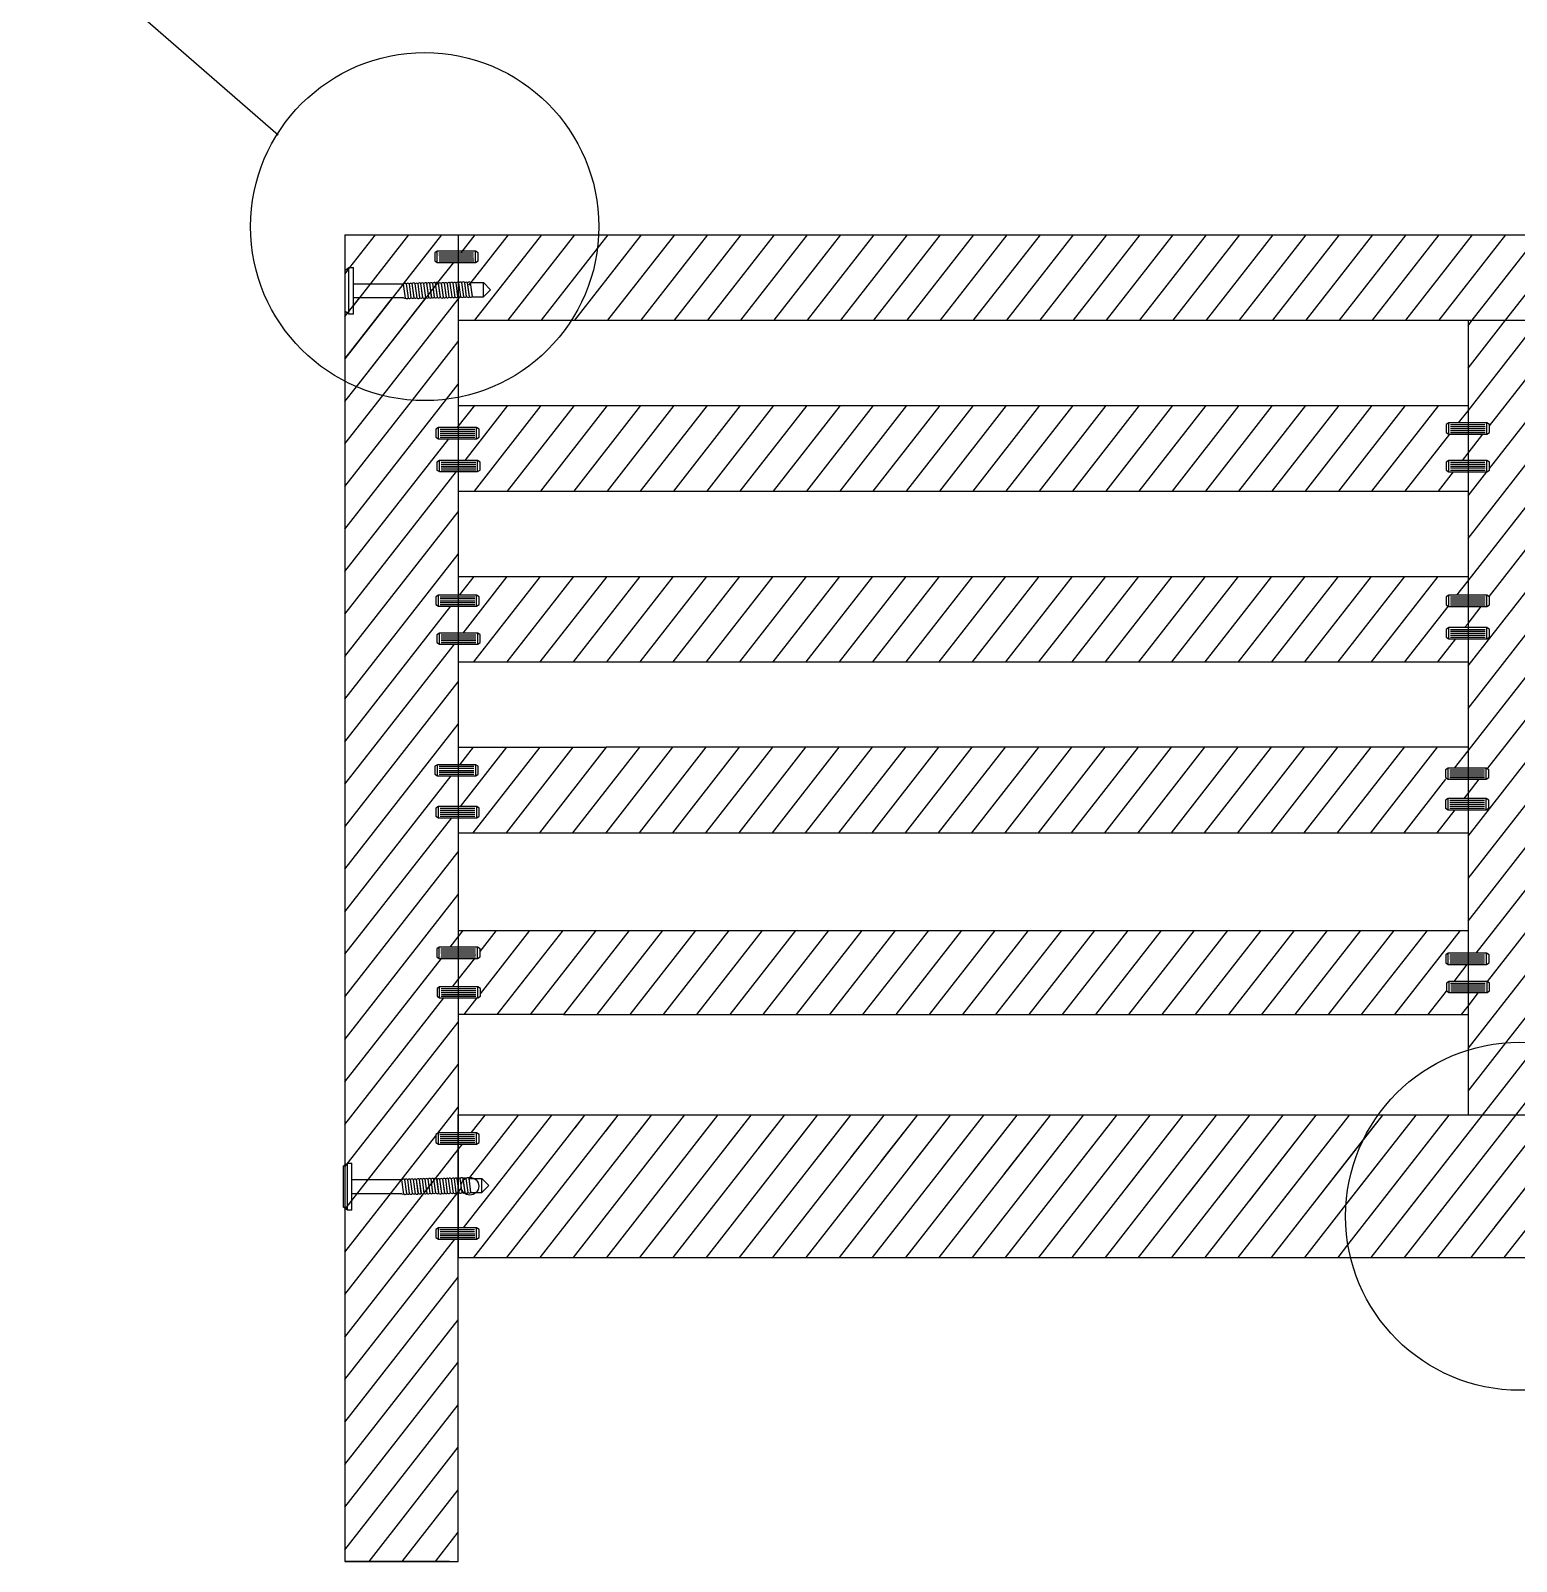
# Model space of a CAD drawing. Header units: centimetres. Extents: x -263 to 1048, y -279 to 536.
# Drawn here: x 617 to 723.3, y -80.8 to 28.8 of the extents above; entities that cross this region are included whole.
import ezdxf

# ---------------------------------------------------------------- set-up
doc = ezdxf.new("R2010")
doc.units = ezdxf.units.CM
doc.header["$MEASUREMENT"] = 0
doc.layers.add('Chiodi', color=1, linetype='Continuous')
doc.layers.add('struttura', color=7, linetype='Continuous')

msp = doc.modelspace()

# ---------------------------------------------------------------- hatches: boundary and pattern name
h = msp.add_hatch()
h.set_pattern_fill('ANSI31', color=256, scale=15, angle=7)
h.paths.add_polyline_path([(649.88, 10.29), (649.39, 9.79), (648.58, 9.79, -0.374902), (648.39, 9.79, -0.455072), (648.16, 9.79, -0.375759), (647.97, 9.79, -0.400391), (647.77, 9.77), (647.63, 10.79), (647.63, 10.79), (647.63, 10.79, -0.382872), (647.84, 10.8, -0.424236), (648.06, 10.8, -0.346547), (648.25, 10.8, -0.412961), (648.47, 10.8), (649.39, 10.8)], flags=16)
h.paths.add_polyline_path([(648.6, 9.81), (648.6, 9.79), (648.46, 10.8), (648.46, 10.81)], flags=16)
h.paths.add_polyline_path([(648.18, 9.81), (648.18, 9.77), (648.05, 10.78), (648.05, 10.81)], flags=16)
h.paths.add_polyline_path([(647.58, 12.25), (645.9, 12.25), (645.9, 12.93), (646.08, 13.05), (647.58, 13.05), (647.58, 14.22), (639.47, 14.22), (639.47, 11.68), (639.48, 11.69), (639.48, 8.73), (639.48, 3.73, 0.168675), (647.58, 2.58), (647.58, 9.65), (647.37, 9.87, -0.756821), (647.14, 9.77), (646.97, 9.87, -0.670759), (646.73, 9.74), (646.55, 9.86, -0.655828), (646.32, 9.72), (646.12, 9.88, -0.670759), (645.89, 9.74), (645.7, 9.86, -0.65872), (645.47, 9.72), (645.29, 9.85, -0.670759), (645.05, 9.71), (644.87, 9.83, -0.675972), (644.63, 9.7), (644.46, 9.84, -0.670678), (644.22, 9.7), (644.04, 9.82, -0.675972), (643.8, 9.69), (643.76, 9.98, 1.263986), (643.8, 9.69, 0.416131), (644.01, 9.71, 0.417369), (644.22, 9.72, 0.416151), (644.43, 9.73, 0.402489), (644.63, 9.73, 0.425715), (644.84, 9.72, 0.417369), (645.05, 9.74, 0.416151), (645.26, 9.74, 0.417369), (645.47, 9.75, 0.408472), (645.67, 9.75, 0.417369), (645.88, 9.76, 0.416151), (646.09, 9.77, 0.445102), (646.31, 9.76, 0.412353), (646.52, 9.75, 0.417369), (646.73, 9.76, 0.416151), (646.94, 9.76, 0.417369), (647.14, 9.77, 0.500433), (647.35, 9.78, 0.422361), (647.56, 9.78, 0.417369), (647.77, 9.79, 0.416151), (647.98, 9.8, 0.417369), (648.18, 9.81, 0.412353), (648.39, 9.8, 1.084062), (648.57, 10.03), (648.31, 10.7, 0.624444), (648.05, 10.78, 0.382672), (647.84, 10.8, 0.387103), (647.63, 10.78, 0.386028), (647.42, 10.78, 0.387103), (647.21, 10.77, 0.453563), (647.01, 10.77, 0.387555), (646.8, 10.76, 0.387103), (646.59, 10.75, 0.386028), (646.38, 10.75, 0.387103), (646.17, 10.73, 0.413343), (645.95, 10.77, 0.387103), (645.75, 10.75, 0.386028), (645.54, 10.75, 0.387103), (645.33, 10.74, 0.379238), (645.12, 10.74, 0.387103), (644.91, 10.73, 0.386028), (644.7, 10.72, 0.387103), (644.5, 10.71, 0.519115), (644.29, 10.73, 0.387103), (644.08, 10.71, 0.386028), (643.87, 10.71, 1.078033), (643.69, 10.45), (643.69, 10.45, -1.081722), (643.87, 10.71), (644.04, 10.58, -0.679722), (644.29, 10.73), (644.31, 10.54, -1.234416), (644.5, 10.71), (644.66, 10.59, -0.675405), (644.91, 10.74), (645.08, 10.61, -0.663801), (645.33, 10.76), (645.49, 10.62, -0.675405), (645.74, 10.76), (645.91, 10.64, -0.684514), (646.17, 10.78), (646.34, 10.62, -0.675405), (646.59, 10.76), (646.76, 10.63, -0.679641), (647.01, 10.77), (647.04, 10.57, -1.176133), (647.21, 10.77), (647.38, 10.65, -0.54495), (647.58, 10.82)])
h.paths.add_polyline_path([(640.07, 10.7), (640.07, 11.88), (639.75, 11.88), (639.75, 8.53), (640.07, 8.53), (640.07, 9.7), (640.07, 9.7)], flags=16)
h = msp.add_hatch()
h.set_pattern_fill('ANSI31', color=256, scale=15, angle=7)
h.paths.add_polyline_path([(799.19, 10.96), (798.98, 10.98, -0.399853), (799.18, 11.01), (799.37, 10.86, -0.670759), (799.6, 11), (799.78, 10.88, -1.07062), (800.08, 10.9), (800.1, 12.66), (798.75, 12.66), (798.75, 12.54), (798.57, 12.66), (798.57, 13.22), (798.75, 13.34), (798.75, 13.22), (800.13, 13.22), (800.13, 14.22), (647.58, 14.22), (647.58, 12.93), (648.82, 12.93), (648.82, 13.05), (649, 12.93), (649, 12.37), (648.82, 12.25), (648.82, 12.37), (647.58, 12.37), (647.58, 8.11), (732.24, 8.11), (741.62, 8.11), (800.13, 8.11), (799.87, 10.89, 0.713017), (799.6, 10.98, 0.416151), (799.4, 10.98, 0.417369), (799.19, 10.96, 1.235017), (799.01, 10.73), (799.12, 9.98), (799.32, 9.96)])
h.paths.add_polyline_path([(649.88, 10.29), (649.39, 9.79), (648.58, 9.79, -0.374902), (648.39, 9.79, -0.455072), (648.16, 9.79, -0.375759), (647.97, 9.79, -0.400391), (647.77, 9.77), (647.63, 10.79), (647.63, 10.79), (647.63, 10.79, -0.382872), (647.84, 10.8, -0.424236), (648.06, 10.8, -0.346547), (648.25, 10.8, -0.412961), (648.47, 10.8), (649.39, 10.8)], flags=16)
h.paths.add_polyline_path([(648.6, 9.81), (648.6, 9.79), (648.46, 10.8), (648.46, 10.81)], flags=16)
h.paths.add_polyline_path([(648.18, 9.81), (648.18, 9.77), (648.05, 10.78), (648.05, 10.81)], flags=16)
h.paths.add_polyline_path([(797.5, 10.48), (797.99, 10.99), (798.77, 10.99), (798.91, 9.97), (798.91, 9.97), (798.91, 9.97), (797.99, 9.97)], flags=16)
h = msp.add_hatch()
h.set_pattern_fill('ANSI31', color=256, scale=15, angle=7)
h.paths.add_polyline_path([(647.58, 9.65), (647.37, 9.87, -0.756821), (647.14, 9.77), (646.97, 9.87, -0.670759), (646.73, 9.74), (646.55, 9.86, -0.655828), (646.32, 9.72), (646.12, 9.88, -0.670759), (645.89, 9.74), (645.7, 9.86, -0.65872), (645.47, 9.72), (645.29, 9.85, -0.670759), (645.05, 9.71), (644.87, 9.83, -0.675972), (644.63, 9.7), (644.46, 9.84, -0.670678), (644.22, 9.7), (644.04, 9.82, -0.675972), (643.8, 9.69), (643.8, 9.7), (640.07, 9.7), (640.07, 8.53), (639.47, 8.53), (639.47, 3.73, 0.168914), (647.58, 2.58)])
h.paths.add_polyline_path([(640.07, 10.7), (640.07, 11.88), (639.75, 11.88), (639.75, 8.53), (640.07, 8.53), (640.07, 9.7), (640.07, 9.7)], flags=16)
h = msp.add_hatch()
h.set_pattern_fill('ANSI31', color=256, scale=15, angle=7)
h.paths.add_polyline_path([(727.85, 8.11), (719.85, 8.11), (719.85, 0.75), (721.38, 0.75), (721.38, 0.06), (721.2, -0.05), (719.85, -0.05), (719.85, -1.94), (721.38, -1.94), (721.38, -2.62), (721.2, -2.74), (719.85, -2.74), (719.85, -11.59), (721.38, -11.59), (721.38, -12.27), (721.2, -12.39), (719.85, -12.39), (719.85, -13.91), (721.38, -13.91), (721.38, -14.59), (721.2, -14.71), (719.85, -14.71), (719.85, -23.97), (721.34, -23.97), (721.34, -24.65), (721.15, -24.77), (719.85, -24.77), (719.85, -26.15), (721.34, -26.15), (721.34, -26.84), (721.15, -26.95), (719.85, -26.95), (719.85, -28.6), (719.85, -34.71), (719.85, -37.23), (721.36, -37.23), (721.36, -37.91), (721.17, -38.03), (719.85, -38.03), (719.85, -39.24), (721.4, -39.24), (721.4, -39.92), (721.22, -40.04), (719.85, -40.04), (719.85, -40.83), (719.85, -44.16, -0.164876), (727.85, -44.36), (727.85, -40.83), (727.85, -40.04), (726.27, -40.04), (726.27, -39.36), (726.45, -39.24), (727.85, -39.24), (727.85, -38.03), (726.22, -38.03), (726.22, -37.35), (726.4, -37.23), (727.85, -37.23), (727.85, -34.71), (727.85, -28.6), (727.85, -27.09), (726.34, -27.09), (726.34, -26.41), (726.52, -26.29), (727.85, -26.29), (727.85, -24.82), (726.29, -24.82), (726.29, -24.13), (726.47, -24.02), (727.85, -24.02), (727.85, -14.71), (726.29, -14.71), (726.29, -14.03), (726.47, -13.91), (727.85, -13.91), (727.85, -12.34), (726.25, -12.34), (726.25, -11.66), (726.43, -11.54), (727.85, -11.54), (727.85, -2.6), (726.29, -2.6), (726.29, -1.92), (726.47, -1.8), (727.85, -1.8), (727.85, 0.04), (726.25, 0.04), (726.25, 0.72), (726.43, 0.84), (727.85, 0.84)])
h = msp.add_hatch()
h.set_pattern_fill('ANSI31', color=256, scale=15, angle=7)
h.paths.add_polyline_path([(647.58, -15.1), (646.05, -15.1), (646.05, -14.42), (646.23, -14.3), (647.58, -14.3), (647.58, -12.38), (645.98, -12.38), (645.98, -11.7), (646.16, -11.58), (647.58, -11.58), (647.58, -10.25), (647.58, -2.73), (646.05, -2.73), (646.05, -2.05), (646.23, -1.93), (647.58, -1.93), (647.58, -0.38), (645.98, -0.38), (645.98, 0.3), (646.16, 0.42), (647.58, 0.42), (647.58, 1.99), (647.58, 2.58, -0.168914), (639.47, 3.73), (639.47, -80.78), (647.58, -80.78), (647.58, -59.01), (647.58, -59.01), (647.58, -57.7), (645.97, -57.7), (645.97, -57.02), (646.16, -56.9), (647.58, -56.9), (647.58, -50.89), (645.97, -50.89), (645.97, -50.21), (646.16, -50.09), (647.58, -50.09), (647.58, -48.82), (647.58, -40.43), (646.06, -40.43), (646.06, -39.75), (646.24, -39.63), (647.58, -39.63), (647.58, -37.6), (646.04, -37.6), (646.04, -36.92), (646.22, -36.8), (647.58, -36.8), (647.58, -33.28), (647.58, -27.52), (645.98, -27.52), (645.98, -26.84), (646.17, -26.72), (647.58, -26.72), (647.58, -24.53), (645.91, -24.53), (645.91, -23.84), (646.1, -23.73), (647.58, -23.73), (647.58, -22.48)])
h = msp.add_hatch()
h.set_pattern_fill('ANSI31', color=256, scale=15, angle=7)
h.paths.add_polyline_path([(718.28, 0.63), (718.47, 0.75), (719.85, 0.75), (719.85, 1.99), (647.58, 1.99), (647.58, 0.42), (649.08, 0.42), (649.08, -0.26), (648.89, -0.38), (647.58, -0.38), (647.58, -1.93), (649.15, -1.93), (649.15, -2.62), (648.96, -2.73), (647.58, -2.73), (647.58, -4.13), (719.85, -4.13), (719.85, -2.74), (718.28, -2.74), (718.28, -2.05), (718.47, -1.94), (719.85, -1.94), (719.85, -0.05), (718.28, -0.05)])
h = msp.add_hatch()
h.set_pattern_fill('ANSI31', color=256, scale=15, angle=7)
h.paths.add_polyline_path([(719.85, -12.39), (718.28, -12.39), (718.28, -11.71), (718.47, -11.59), (719.85, -11.59), (719.85, -10.25), (647.58, -10.25), (647.58, -11.58), (649.08, -11.58), (649.08, -12.26), (648.89, -12.38), (647.58, -12.38), (647.58, -14.3), (649.15, -14.3), (649.15, -14.98), (648.97, -15.1), (647.58, -15.1), (647.58, -16.36), (719.85, -16.36), (719.85, -14.71), (718.28, -14.71), (718.28, -14.03), (718.47, -13.91), (719.85, -13.91)])
h = msp.add_hatch()
h.set_pattern_fill('ANSI31', color=256, scale=15, angle=7)
h.paths.add_polyline_path([(719.85, -24.77), (718.24, -24.77), (718.24, -24.09), (718.42, -23.97), (719.85, -23.97), (719.85, -22.48), (710.87, -22.48), (658.16, -22.48), (647.58, -22.48), (647.58, -23.73), (649.01, -23.73), (649.01, -24.41), (648.83, -24.53), (647.58, -24.53), (647.58, -26.72), (649.08, -26.72), (649.08, -27.4), (648.9, -27.52), (647.58, -27.52), (647.58, -28.6), (655.11, -28.6), (713.93, -28.6), (719.85, -28.6), (719.85, -26.95), (718.24, -26.95), (718.24, -26.27), (718.42, -26.15), (719.85, -26.15)])
h = msp.add_hatch()
h.set_pattern_fill('ANSI31', color=256, scale=15, angle=7)
h.paths.add_polyline_path([(718.26, -37.35), (718.44, -37.23), (719.85, -37.23), (719.85, -35.6), (713.93, -35.6), (655.11, -35.6), (647.58, -35.6), (647.58, -36.8), (649.14, -36.8), (649.14, -37.49), (648.96, -37.6), (647.58, -37.6), (647.58, -39.63), (649.16, -39.63), (649.16, -40.31), (648.97, -40.43), (647.58, -40.43), (647.58, -41.62), (655.11, -41.62), (713.93, -41.62), (719.85, -41.62), (719.85, -40.83), (719.85, -40.04), (718.3, -40.04), (718.3, -39.36), (718.49, -39.24), (719.85, -39.24), (719.85, -38.03), (718.26, -38.03)])
h = msp.add_hatch()
h.set_pattern_fill('ANSI31', color=256, scale=15, angle=7)
h.paths.add_polyline_path([(727.85, -44.36, 0.164876), (719.85, -44.16), (719.85, -48.82), (727.85, -48.82)])
h = msp.add_hatch()
h.set_pattern_fill('ANSI31', color=256, scale=15, angle=7)
h.paths.add_polyline_path([(713.4, -48.82), (647.58, -48.82), (647.58, -50.09), (649.07, -50.09), (649.07, -50.78), (648.89, -50.89), (647.58, -50.89), (647.58, -56.9), (649.07, -56.9), (649.07, -57.59), (648.89, -57.7), (647.58, -57.7), (647.58, -59.01), (711.44, -59.01, -0.059662), (711.08, -56.06, -0.156219)])
h.paths.add_polyline_path([(649.76, -53.86), (649.27, -54.36), (648.85, -54.36, -0.391459), (647.99, -54.39, -0.238948), (647.86, -54.37), (647.84, -54.19, -0.161103), (647.78, -53.8), (647.72, -53.35, -0.42316), (647.95, -53.35, -0.313276), (648.12, -53.35, -0.242884), (648.7, -53.35), (649.27, -53.35)], flags=16)
h.paths.add_polyline_path([(648.27, -54.36, -0.400391), (648.07, -54.38), (647.93, -53.37), (647.93, -53.34), (648.1, -53.49, -0.679722), (648.35, -53.34), (648.48, -54.34), (648.49, -54.36), (648.48, -54.34, -0.42921)], flags=0)
h = msp.add_hatch()
h.set_pattern_fill('ANSI31', color=256, scale=15, angle=7)
edge = h.paths.add_edge_path()
edge.add_line((800.13, -48.82), (647.58, -48.82))
edge.add_line((741.62, -59.01), (799.78, -59.01))
edge.add_line((731.9, -59.01), (741.62, -59.01))
h = msp.add_hatch()
h.set_pattern_fill('ANSI31', color=256, scale=15, angle=7)
edge = h.paths.add_edge_path()
edge.add_line((800.13, -48.82), (647.58, -48.82))
edge.add_line((800.13, -48.82), (800.13, -59.01))
edge.add_line((799.78, -59.01), (800.13, -59.01))
edge.add_line((741.62, -59.01), (799.78, -59.01))
h = msp.add_hatch()
h.set_pattern_fill('ANSI31', color=256, scale=15, angle=7)
h.paths.add_polyline_path([(733.69, -48.82), (713.4, -48.82, 0.156219), (711.08, -56.06, 0.059662), (711.44, -59.01), (731.9, -59.01), (735.66, -59.01, 0.059662), (736.01, -56.06, 0.156219)], flags=17)

# ---------------------------------------------------------------- linework, layer by layer
msp.add_line((634.69, 21.37), (616.97, 36.79))
for centre in [(645.18, 14.81), (723.55, -56.06)]:
    msp.add_circle(centre, 12.46)
at = {"layer": 'Chiodi'}
for p, q in [((646.08, 13.05), (645.9, 12.93)), ((645.9, 12.93), (645.9, 12.37)), ((645.9, 12.37), (646.08, 12.25)), ((648.82, 13.05), (646.08, 13.05)), ((646.08, 12.25), (646.08, 13.05)), ((646.08, 12.25), (648.82, 12.25)), ((646.2, 12.93), (648.68, 12.93)), ((646.2, 12.79), (648.68, 12.79)), ((646.21, 12.65), (648.68, 12.65)), ((646.21, 12.51), (648.69, 12.51)), ((646.21, 12.37), (648.69, 12.37)), ((649, 12.93), (648.82, 13.05)), ((648.82, 12.25), (648.82, 13.05)), ((648.82, 12.25), (649, 12.37)), ((649, 12.37), (649, 12.93)), ((646.16, 0.42), (645.98, 0.3)), ((645.98, 0.3), (645.98, -0.26)), ((648.89, 0.42), (646.16, 0.42)), ((646.16, -0.38), (646.16, 0.42)), ((646.28, 0.3), (648.76, 0.3)), ((646.28, 0.16), (648.76, 0.16)), ((646.28, 0.02), (648.76, 0.02)), ((649.08, 0.3), (648.89, 0.42)), ((648.89, -0.38), (648.89, 0.42)), ((649.08, -0.26), (649.08, 0.3)), ((718.47, 0.75), (718.28, 0.63)), ((718.28, 0.63), (718.28, 0.06)), ((718.28, 0.06), (718.47, -0.05)), ((721.2, 0.75), (718.47, 0.75)), ((718.47, -0.05), (718.47, 0.75)), ((718.59, 0.63), (721.06, 0.63)), ((718.59, 0.49), (721.07, 0.49)), ((718.59, 0.35), (721.07, 0.35)), ((718.59, 0.21), (721.07, 0.21)), ((718.59, 0.07), (721.07, 0.07)), ((721.38, 0.63), (721.2, 0.75)), ((721.2, -0.05), (721.2, 0.75)), ((721.2, -0.05), (721.38, 0.06)), ((721.38, 0.06), (721.38, 0.63)), ((645.98, -0.26), (646.16, -0.38)), ((646.16, -0.38), (648.89, -0.38)), ((646.28, -0.26), (648.76, -0.26)), ((646.29, -0.12), (648.76, -0.12)), ((648.89, -0.38), (649.08, -0.26)), ((718.47, -0.05), (721.2, -0.05)), ((646.23, -1.93), (646.05, -2.05)), ((646.05, -2.05), (646.05, -2.62)), ((648.96, -1.93), (646.23, -1.93)), ((646.23, -2.73), (646.23, -1.93)), ((646.35, -2.05), (648.83, -2.05)), ((646.35, -2.19), (648.83, -2.19)), ((649.15, -2.05), (648.96, -1.93)), ((648.96, -2.73), (648.96, -1.93)), ((649.15, -2.62), (649.15, -2.05)), ((718.47, -1.94), (718.28, -2.05)), ((718.28, -2.05), (718.28, -2.62)), ((721.2, -1.94), (718.47, -1.94)), ((718.47, -2.74), (718.47, -1.94)), ((718.59, -2.05), (721.06, -2.05)), ((721.38, -2.05), (721.2, -1.94)), ((721.2, -2.74), (721.2, -1.94)), ((721.38, -2.62), (721.38, -2.05)), ((646.05, -2.62), (646.23, -2.73)), ((646.23, -2.73), (648.96, -2.73)), ((646.35, -2.34), (648.83, -2.34)), ((646.35, -2.61), (648.83, -2.61)), ((646.36, -2.47), (648.84, -2.47)), ((648.96, -2.73), (649.15, -2.62)), ((718.28, -2.62), (718.47, -2.74)), ((718.47, -2.74), (721.2, -2.74)), ((718.59, -2.19), (721.07, -2.19)), ((718.59, -2.34), (721.07, -2.34)), ((718.59, -2.47), (721.07, -2.47)), ((718.59, -2.62), (721.07, -2.62)), ((721.2, -2.74), (721.38, -2.62)), ((646.16, -11.58), (645.98, -11.7)), ((645.98, -11.7), (645.98, -12.26)), ((648.89, -11.58), (646.16, -11.58)), ((646.16, -12.38), (646.16, -11.58)), ((646.28, -11.7), (648.76, -11.7)), ((646.28, -11.83), (648.76, -11.83)), ((646.28, -11.98), (648.76, -11.98)), ((649.08, -11.7), (648.89, -11.58)), ((648.89, -12.38), (648.89, -11.58)), ((649.08, -12.26), (649.08, -11.7)), ((718.47, -11.59), (718.28, -11.71)), ((718.28, -11.71), (718.28, -12.27)), ((721.2, -11.59), (718.47, -11.59)), ((718.47, -12.39), (718.47, -11.59)), ((718.59, -11.71), (721.07, -11.71)), ((718.59, -11.85), (721.07, -11.85)), ((718.59, -11.99), (721.07, -11.99)), ((721.38, -11.71), (721.2, -11.59)), ((721.2, -12.39), (721.2, -11.59)), ((721.38, -12.27), (721.38, -11.71)), ((645.98, -12.26), (646.16, -12.38)), ((646.16, -12.38), (648.89, -12.38)), ((646.28, -12.26), (648.76, -12.26)), ((646.29, -12.11), (648.77, -12.11)), ((648.89, -12.38), (649.08, -12.26)), ((718.28, -12.27), (718.47, -12.39)), ((718.47, -12.39), (721.2, -12.39)), ((718.59, -12.13), (721.07, -12.13)), ((718.59, -12.27), (721.07, -12.27)), ((721.2, -12.39), (721.38, -12.27)), ((718.47, -13.91), (718.28, -14.03)), ((718.28, -14.03), (718.28, -14.59)), ((721.2, -13.91), (718.47, -13.91)), ((718.47, -14.71), (718.47, -13.91)), ((718.59, -14.03), (721.07, -14.03)), ((718.59, -14.17), (721.07, -14.17)), ((721.38, -14.03), (721.2, -13.91)), ((721.2, -14.71), (721.2, -13.91)), ((721.38, -14.59), (721.38, -14.03)), ((646.23, -14.3), (646.05, -14.42)), ((646.05, -14.42), (646.05, -14.98)), ((646.05, -14.98), (646.23, -15.1)), ((648.97, -14.3), (646.23, -14.3)), ((646.23, -15.1), (646.23, -14.3)), ((646.23, -15.1), (648.97, -15.1)), ((646.35, -14.42), (648.83, -14.42)), ((646.35, -14.56), (648.83, -14.56)), ((646.36, -14.7), (648.83, -14.7)), ((646.36, -14.84), (648.84, -14.84)), ((646.36, -14.98), (648.84, -14.98)), ((649.15, -14.42), (648.97, -14.3)), ((648.97, -15.1), (648.97, -14.3)), ((648.97, -15.1), (649.15, -14.98)), ((649.15, -14.98), (649.15, -14.42)), ((718.28, -14.59), (718.47, -14.71)), ((718.47, -14.71), (721.2, -14.71)), ((718.59, -14.31), (721.07, -14.31)), ((718.59, -14.44), (721.07, -14.44)), ((718.59, -14.59), (721.07, -14.59)), ((721.2, -14.71), (721.38, -14.59)), ((646.1, -23.73), (645.91, -23.84)), ((645.91, -23.84), (645.91, -24.41)), ((648.83, -23.73), (646.1, -23.73)), ((646.1, -24.53), (646.1, -23.73)), ((646.21, -23.84), (648.69, -23.84)), ((646.22, -23.98), (648.7, -23.98)), ((649.01, -23.84), (648.83, -23.73)), ((648.83, -24.53), (648.83, -23.73)), ((649.01, -24.41), (649.01, -23.84)), ((718.42, -23.97), (718.24, -24.09)), ((718.24, -24.09), (718.24, -24.65)), ((721.15, -23.97), (718.42, -23.97)), ((718.42, -24.77), (718.42, -23.97)), ((718.54, -24.09), (721.02, -24.09)), ((721.34, -24.09), (721.15, -23.97)), ((721.15, -24.77), (721.15, -23.97)), ((721.34, -24.65), (721.34, -24.09)), ((645.91, -24.41), (646.1, -24.53)), ((646.1, -24.53), (648.83, -24.53)), ((646.22, -24.13), (648.7, -24.13)), ((646.22, -24.26), (648.7, -24.26)), ((646.22, -24.41), (648.7, -24.41)), ((648.83, -24.53), (649.01, -24.41)), ((718.24, -24.65), (718.42, -24.77)), ((718.42, -24.77), (721.15, -24.77)), ((718.54, -24.23), (721.02, -24.23)), ((718.54, -24.37), (721.02, -24.37)), ((718.54, -24.65), (721.02, -24.65)), ((718.55, -24.51), (721.03, -24.51)), ((721.15, -24.77), (721.34, -24.65)), ((718.42, -26.15), (718.24, -26.27)), ((718.24, -26.27), (718.24, -26.84)), ((721.15, -26.15), (718.42, -26.15)), ((718.42, -26.95), (718.42, -26.15)), ((718.54, -26.27), (721.02, -26.27)), ((721.34, -26.27), (721.15, -26.15)), ((721.15, -26.95), (721.15, -26.15)), ((721.34, -26.84), (721.34, -26.27)), ((646.17, -26.72), (645.98, -26.84)), ((645.98, -26.84), (645.98, -27.4)), ((645.98, -27.4), (646.17, -27.52)), ((648.9, -26.72), (646.17, -26.72)), ((646.17, -27.52), (646.17, -26.72)), ((646.29, -26.84), (648.76, -26.84)), ((646.29, -26.98), (648.77, -26.98)), ((646.29, -27.12), (648.77, -27.12)), ((646.29, -27.26), (648.77, -27.26)), ((646.29, -27.4), (648.77, -27.4)), ((649.08, -26.84), (648.9, -26.72)), ((648.9, -27.52), (648.9, -26.72)), ((648.9, -27.52), (649.08, -27.4)), ((649.08, -27.4), (649.08, -26.84)), ((718.24, -26.84), (718.42, -26.95)), ((718.42, -26.95), (721.15, -26.95)), ((718.54, -26.41), (721.02, -26.41)), ((718.54, -26.55), (721.02, -26.55)), ((718.54, -26.83), (721.02, -26.83)), ((718.55, -26.69), (721.03, -26.69)), ((721.15, -26.95), (721.34, -26.84)), ((646.17, -27.52), (648.9, -27.52)), ((646.22, -36.8), (646.04, -36.92)), ((646.04, -36.92), (646.04, -37.49)), ((648.96, -36.8), (646.22, -36.8)), ((646.22, -37.6), (646.22, -36.8)), ((646.34, -36.92), (648.82, -36.92)), ((646.34, -37.06), (648.82, -37.06)), ((646.34, -37.2), (648.82, -37.2)), ((649.14, -36.92), (648.96, -36.8)), ((648.96, -37.6), (648.96, -36.8)), ((649.14, -37.49), (649.14, -36.92)), ((718.44, -37.23), (718.26, -37.35)), ((721.17, -37.23), (718.44, -37.23)), ((718.44, -38.03), (718.44, -37.23)), ((721.36, -37.35), (721.17, -37.23)), ((721.17, -38.03), (721.17, -37.23)), ((646.04, -37.49), (646.22, -37.6)), ((646.22, -37.6), (648.96, -37.6)), ((646.34, -37.48), (648.82, -37.48)), ((646.35, -37.34), (648.83, -37.34)), ((648.96, -37.6), (649.14, -37.49)), ((718.26, -37.35), (718.26, -37.91)), ((718.26, -37.91), (718.44, -38.03)), ((718.44, -38.03), (721.17, -38.03)), ((718.56, -37.35), (721.04, -37.35)), ((718.56, -37.49), (721.04, -37.49)), ((718.56, -37.63), (721.04, -37.63)), ((718.56, -37.91), (721.04, -37.91)), ((718.57, -37.77), (721.04, -37.77)), ((721.17, -38.03), (721.36, -37.91)), ((721.36, -37.91), (721.36, -37.35)), ((718.49, -39.24), (718.3, -39.36)), ((718.3, -39.36), (718.3, -39.92)), ((721.22, -39.24), (718.49, -39.24)), ((718.49, -40.04), (718.49, -39.24)), ((718.6, -39.36), (721.08, -39.36)), ((721.4, -39.36), (721.22, -39.24)), ((721.22, -40.04), (721.22, -39.24)), ((721.4, -39.92), (721.4, -39.36)), ((646.24, -39.63), (646.06, -39.75)), ((646.06, -39.75), (646.06, -40.31)), ((646.06, -40.31), (646.24, -40.43)), ((648.97, -39.63), (646.24, -39.63)), ((646.24, -40.43), (646.24, -39.63)), ((646.24, -40.43), (648.97, -40.43)), ((646.36, -39.75), (648.84, -39.75)), ((646.36, -39.89), (648.84, -39.89)), ((646.36, -40.03), (648.84, -40.03)), ((646.36, -40.31), (648.84, -40.31)), ((646.37, -40.17), (648.84, -40.17)), ((649.16, -39.75), (648.97, -39.63)), ((648.97, -40.43), (648.97, -39.63)), ((648.97, -40.43), (649.16, -40.31)), ((649.16, -40.31), (649.16, -39.75)), ((718.3, -39.92), (718.49, -40.04)), ((718.49, -40.04), (721.22, -40.04)), ((718.61, -39.5), (721.08, -39.5)), ((718.61, -39.64), (721.09, -39.64)), ((718.61, -39.78), (721.09, -39.78)), ((718.61, -39.92), (721.09, -39.92)), ((721.22, -40.04), (721.4, -39.92)), ((646.16, -50.09), (645.97, -50.21)), ((645.97, -50.21), (645.97, -50.78)), ((648.89, -50.09), (646.16, -50.09)), ((646.16, -50.89), (646.16, -50.09)), ((646.27, -50.21), (648.75, -50.21)), ((646.28, -50.35), (648.75, -50.35)), ((649.07, -50.21), (648.89, -50.09)), ((648.89, -50.89), (648.89, -50.09)), ((649.07, -50.78), (649.07, -50.21)), ((645.97, -50.78), (646.16, -50.89)), ((646.16, -50.89), (648.89, -50.89)), ((646.28, -50.5), (648.76, -50.5)), ((646.28, -50.63), (648.76, -50.63)), ((646.28, -50.77), (648.76, -50.77)), ((648.89, -50.89), (649.07, -50.78)), ((646.16, -56.9), (645.97, -57.02)), ((648.89, -56.9), (646.16, -56.9)), ((646.16, -57.7), (646.16, -56.9)), ((649.07, -57.02), (648.89, -56.9)), ((648.89, -57.7), (648.89, -56.9)), ((645.97, -57.02), (645.97, -57.59)), ((645.97, -57.59), (646.16, -57.7)), ((646.16, -57.7), (648.89, -57.7)), ((646.27, -57.02), (648.75, -57.02)), ((646.28, -57.16), (648.75, -57.16)), ((646.28, -57.31), (648.76, -57.31)), ((646.28, -57.44), (648.76, -57.44)), ((646.28, -57.58), (648.76, -57.58)), ((648.89, -57.7), (649.07, -57.59)), ((649.07, -57.59), (649.07, -57.02))]:
    msp.add_line(p, q, dxfattribs=at)
at = {"layer": 'Chiodi', "color": 2}
for p, q in [((639.48, 11.69), (639.75, 11.88)), ((639.48, 8.73), (639.48, 11.69)), ((639.75, 8.53), (639.75, 11.88)), ((639.75, 11.88), (640.07, 11.88)), ((640.07, 10.7), (640.07, 11.89)), ((643.66, 10.7), (640.07, 10.7)), ((640.07, 9.7), (640.07, 10.7)), ((643.8, 9.69), (643.66, 10.7)), ((644.01, 9.7), (643.87, 10.71)), ((644.01, 9.71), (643.87, 10.71)), ((644.22, 9.72), (644.08, 10.72)), ((644.22, 9.7), (644.08, 10.71)), ((644.43, 9.71), (644.29, 10.73)), ((644.43, 9.73), (644.29, 10.73)), ((644.63, 9.7), (644.5, 10.71)), ((644.84, 9.71), (644.7, 10.72)), ((644.84, 9.72), (644.7, 10.72)), ((645.05, 9.74), (644.91, 10.74)), ((645.05, 9.72), (644.91, 10.73)), ((645.26, 9.73), (645.12, 10.74)), ((645.26, 9.74), (645.12, 10.74)), ((645.47, 9.75), (645.33, 10.75)), ((645.47, 9.73), (645.33, 10.74)), ((645.68, 9.74), (645.54, 10.75)), ((645.67, 9.75), (645.54, 10.75)), ((645.88, 9.76), (645.75, 10.76)), ((645.88, 9.74), (645.75, 10.75)), ((646.09, 9.76), (645.95, 10.77)), ((646.09, 9.77), (645.95, 10.77)), ((646.31, 9.76), (646.17, 10.76)), ((646.31, 9.72), (646.17, 10.73)), ((646.52, 9.73), (646.38, 10.75)), ((646.52, 9.75), (646.38, 10.74)), ((646.73, 9.76), (646.59, 10.76)), ((646.73, 9.74), (646.59, 10.75)), ((646.94, 9.75), (646.8, 10.76)), ((646.94, 9.76), (646.8, 10.76)), ((647.14, 9.77), (647.01, 10.77)), ((647.35, 9.76), (647.21, 10.77)), ((647.56, 9.77), (647.42, 10.78)), ((647.56, 9.78), (647.42, 10.78)), ((647.77, 9.77), (647.63, 10.79)), ((647.77, 9.79), (647.63, 10.79)), ((647.98, 9.79), (647.84, 10.8)), ((647.98, 9.8), (647.84, 10.8)), ((648.18, 9.81), (648.05, 10.81)), ((648.18, 9.77), (648.05, 10.78)), ((648.39, 9.78), (648.25, 10.8)), ((648.39, 9.8), (648.25, 10.79)), ((648.6, 9.81), (648.46, 10.81)), ((648.6, 9.79), (648.46, 10.8)), ((648.46, 10.8), (649.39, 10.8)), ((649.39, 9.79), (649.39, 10.8)), ((649.88, 10.29), (649.39, 10.8)), ((649.39, 9.79), (649.88, 10.29)), ((640.07, 8.53), (640.07, 9.71)), ((643.66, 9.7), (640.07, 9.7)), ((648.6, 9.79), (649.39, 9.79)), ((639.75, 8.53), (639.48, 8.73)), ((640.07, 8.53), (639.75, 8.53)), ((639.36, -52.46), (639.64, -52.27)), ((639.36, -55.42), (639.36, -52.46)), ((639.64, -55.63), (639.64, -52.27)), ((639.64, -52.27), (639.95, -52.27)), ((639.95, -53.46), (639.95, -52.27)), ((643.54, -53.46), (639.95, -53.46)), ((639.95, -54.45), (639.95, -53.46)), ((643.68, -54.47), (643.54, -53.45)), ((643.89, -54.45), (643.75, -53.44)), ((643.89, -54.44), (643.75, -53.44)), ((644.1, -54.43), (643.96, -53.43)), ((644.1, -54.45), (643.96, -53.44)), ((644.31, -54.44), (644.17, -53.43)), ((644.31, -54.43), (644.17, -53.43)), ((644.52, -54.45), (644.38, -53.44)), ((644.73, -54.44), (644.59, -53.43)), ((644.72, -54.43), (644.59, -53.43)), ((644.94, -54.44), (644.8, -53.42)), ((644.93, -54.42), (644.8, -53.42)), ((645.14, -54.42), (645.01, -53.41)), ((645.14, -54.41), (645.01, -53.41)), ((645.35, -54.4), (645.21, -53.4)), ((645.35, -54.43), (645.21, -53.41)), ((645.56, -54.41), (645.42, -53.4)), ((645.56, -54.4), (645.42, -53.4)), ((645.77, -54.39), (645.63, -53.39)), ((645.77, -54.41), (645.63, -53.4)), ((645.98, -54.4), (645.84, -53.38)), ((645.98, -54.38), (645.84, -53.39)), ((646.19, -54.43), (646.05, -53.42)), ((646.19, -54.39), (646.06, -53.39)), ((646.4, -54.42), (646.26, -53.41)), ((646.4, -54.41), (646.26, -53.41)), ((646.61, -54.39), (646.47, -53.39)), ((646.61, -54.42), (646.47, -53.4)), ((646.82, -54.4), (646.68, -53.39)), ((646.82, -54.39), (646.68, -53.39)), ((647.03, -54.38), (646.89, -53.38)), ((647.23, -54.4), (647.1, -53.38)), ((647.44, -54.38), (647.3, -53.37)), ((647.44, -54.37), (647.3, -53.37)), ((647.65, -54.36), (647.51, -53.36)), ((647.65, -54.38), (647.51, -53.37)), ((647.86, -54.37), (647.72, -53.35)), ((647.86, -54.35), (647.72, -53.35)), ((648.07, -54.34), (647.93, -53.34)), ((648.07, -54.38), (647.93, -53.37)), ((648.28, -54.37), (648.14, -53.36)), ((648.28, -54.36), (648.14, -53.36)), ((648.48, -54.34), (648.35, -53.34)), ((648.49, -54.36), (648.35, -53.35)), ((648.35, -53.35), (649.27, -53.35)), ((649.27, -54.36), (649.27, -53.35)), ((649.76, -53.86), (649.27, -53.35)), ((639.95, -55.63), (639.95, -54.44)), ((643.54, -54.45), (639.95, -54.45)), ((648.49, -54.36), (649.27, -54.36)), ((649.27, -54.36), (649.76, -53.86)), ((639.64, -55.63), (639.36, -55.42)), ((639.95, -55.63), (639.64, -55.63))]:
    msp.add_line(p, q, dxfattribs=at)
at = {"layer": 'Chiodi'}
msp.add_circle((648.41, -53.91), 0.634, dxfattribs=at)
at = {"layer": 'Chiodi', "color": 2}
for centre, radius, start, end in [((643.77, 10.59), 0.155, 50.9942, 135.7306), ((643.98, 10.6), 0.155, 50.9942, 135.7306), ((644.19, 10.6), 0.155, 50.9942, 135.7306), ((644.39, 10.65), 0.127, 30.9257, 140.8227), ((644.61, 10.6), 0.155, 50.9942, 135.7306), ((644.82, 10.62), 0.155, 50.9942, 135.7306), ((645.02, 10.62), 0.155, 50.9942, 135.7306), ((645.23, 10.63), 0.155, 50.9942, 135.7306), ((645.44, 10.63), 0.155, 50.9942, 135.7306), ((645.65, 10.64), 0.155, 50.9942, 135.7306), ((645.86, 10.65), 0.155, 50.9942, 135.7306), ((646.07, 10.66), 0.155, 50.9942, 135.7306), ((646.28, 10.62), 0.155, 50.9942, 135.7306), ((646.49, 10.64), 0.155, 50.9942, 135.7306), ((646.7, 10.64), 0.155, 50.9942, 135.7306), ((646.91, 10.65), 0.155, 50.9942, 135.7306), ((647.11, 10.68), 0.136, 39.6958, 137.4217), ((647.32, 10.66), 0.155, 50.9942, 135.7306), ((647.53, 10.67), 0.155, 50.9942, 135.7306), ((647.74, 10.68), 0.155, 50.9942, 135.7306), ((647.95, 10.69), 0.155, 50.9942, 135.7306), ((648.16, 10.67), 0.155, 50.9942, 135.7306), ((648.37, 10.69), 0.155, 50.9942, 135.7306), ((643.74, 9.83), 0.154, 237.3587, 291.1023), ((643.89, 9.8), 0.147, 231.5831, 321.9581), ((644.1, 9.81), 0.147, 231.5831, 321.9581), ((644.31, 9.82), 0.147, 231.5831, 321.9581), ((644.52, 9.83), 0.147, 231.5831, 318.8699), ((644.73, 9.81), 0.147, 231.5831, 321.9581), ((644.93, 9.83), 0.147, 231.5831, 321.9581), ((645.14, 9.83), 0.147, 231.5831, 321.9581), ((645.35, 9.84), 0.147, 231.5831, 321.9581), ((645.56, 9.84), 0.147, 231.5831, 321.9581), ((645.77, 9.85), 0.147, 231.5831, 321.9581), ((645.98, 9.86), 0.147, 231.5831, 321.9581), ((646.19, 9.85), 0.147, 231.5831, 321.9581), ((646.4, 9.84), 0.147, 231.5831, 321.9581), ((646.61, 9.85), 0.147, 231.5831, 321.9581), ((646.82, 9.85), 0.147, 231.5831, 321.9581), ((647.03, 9.87), 0.147, 231.5831, 321.9581), ((647.24, 9.85), 0.127, 219.324, 325.6636), ((647.44, 9.87), 0.147, 231.5831, 321.9581), ((647.65, 9.89), 0.147, 231.5831, 321.9581), ((647.86, 9.89), 0.147, 231.5831, 321.9581), ((648.07, 9.9), 0.147, 231.5831, 321.9581), ((648.28, 9.89), 0.147, 231.5831, 321.9581), ((648.48, 9.9), 0.147, 231.5831, 321.9581), ((643.66, -53.56), 0.155, 50.9942, 135.7306), ((643.86, -53.55), 0.155, 50.9942, 135.7306), ((644.07, -53.55), 0.155, 50.9942, 135.7306), ((644.27, -53.51), 0.127, 30.9257, 140.8227), ((644.49, -53.55), 0.155, 50.9942, 135.7306), ((644.7, -53.54), 0.155, 50.9942, 135.7306), ((644.91, -53.53), 0.155, 50.9942, 135.7306), ((645.12, -53.52), 0.155, 50.9942, 135.7306), ((645.32, -53.52), 0.155, 50.9942, 135.7306), ((645.53, -53.51), 0.155, 50.9942, 135.7306), ((645.74, -53.51), 0.155, 50.9942, 135.7306), ((645.95, -53.49), 0.155, 50.9942, 135.7306), ((646.17, -53.53), 0.155, 50.9942, 135.7306), ((646.38, -53.52), 0.155, 50.9942, 135.7306), ((646.58, -53.51), 0.155, 50.9942, 135.7306), ((646.79, -53.5), 0.155, 50.9942, 135.7306), ((646.99, -53.47), 0.136, 39.6958, 137.4217), ((647.21, -53.49), 0.155, 50.9942, 135.7306), ((647.42, -53.48), 0.155, 50.9942, 135.7306), ((647.62, -53.48), 0.155, 50.9942, 135.7306), ((647.83, -53.46), 0.155, 50.9942, 135.7306), ((648.04, -53.48), 0.155, 50.9942, 135.7306), ((648.25, -53.46), 0.155, 50.9942, 135.7306), ((643.63, -54.32), 0.154, 237.3587, 291.1023), ((643.77, -54.35), 0.147, 231.5831, 321.9581), ((643.98, -54.34), 0.147, 231.5831, 321.9581), ((644.19, -54.34), 0.147, 231.5831, 321.9581), ((644.4, -54.32), 0.147, 231.5831, 318.8699), ((644.61, -54.34), 0.147, 231.5831, 321.9581), ((644.82, -54.32), 0.147, 231.5831, 321.9581), ((645.03, -54.32), 0.147, 231.5831, 321.9581), ((645.24, -54.31), 0.147, 231.5831, 321.9581), ((645.44, -54.31), 0.147, 231.5831, 321.9581), ((645.65, -54.3), 0.147, 231.5831, 321.9581), ((645.86, -54.29), 0.147, 231.5831, 321.9581), ((646.08, -54.3), 0.147, 231.5831, 321.9581), ((646.29, -54.32), 0.147, 231.5831, 321.9581), ((646.49, -54.3), 0.147, 231.5831, 321.9581), ((646.7, -54.3), 0.147, 231.5831, 321.9581), ((646.91, -54.29), 0.147, 231.5831, 321.9581), ((647.13, -54.3), 0.127, 219.324, 325.6636), ((647.33, -54.28), 0.147, 231.5831, 321.9581), ((647.53, -54.27), 0.147, 231.5831, 321.9581), ((647.74, -54.26), 0.147, 231.5831, 321.9581), ((647.95, -54.25), 0.147, 231.5831, 321.9581), ((648.16, -54.27), 0.147, 231.5831, 321.9581), ((648.37, -54.25), 0.147, 231.5831, 321.9581)]:
    msp.add_arc(centre, radius, start, end, dxfattribs=at)
at = {"layer": 'struttura'}
for p, q in [((639.47, 14.22), (639.47, -80.78)), ((639.47, 14.22), (647.58, 14.22)), ((647.58, 14.22), (647.58, -33.28)), ((647.58, 14.22), (800.13, 14.22)), ((647.58, 14.22), (647.58, 8.11)), ((647.58, 8.11), (732.24, 8.11)), ((719.85, 8.11), (719.85, -28.6)), ((647.58, 1.99), (719.85, 1.99)), ((647.58, 1.99), (647.58, -4.13)), ((647.58, -4.13), (719.85, -4.13)), ((647.58, -10.25), (719.85, -10.25)), ((647.58, -10.25), (647.58, -16.36)), ((647.58, -16.36), (719.85, -16.36)), ((647.58, -22.48), (658.16, -22.48)), ((647.58, -22.48), (647.58, -28.6)), ((710.87, -22.48), (658.16, -22.48)), ((719.85, -22.48), (710.87, -22.48)), ((647.58, -28.6), (655.11, -28.6)), ((655.11, -28.6), (713.93, -28.6)), ((713.93, -28.6), (719.85, -28.6)), ((719.85, -28.6), (719.85, -34.71)), ((647.58, -33.28), (647.58, -48.78)), ((719.85, -34.71), (719.85, -40.83)), ((647.58, -35.6), (655.11, -35.6)), ((655.11, -35.6), (713.93, -35.6)), ((713.93, -35.6), (719.85, -35.6)), ((655.11, -41.62), (647.58, -41.62)), ((655.11, -41.62), (713.93, -41.62)), ((713.93, -41.62), (719.85, -41.62)), ((719.85, -40.83), (719.85, -48.82)), ((647.58, -80.78), (647.58, -48.78)), ((800.13, -48.82), (647.58, -48.82)), ((647.58, -48.82), (647.58, -59.01)), ((647.58, -59.01), (731.9, -59.01)), ((646.96, -80.78), (639.47, -80.78)), ((639.47, -80.78), (647.58, -80.78))]:
    msp.add_line(p, q, dxfattribs=at)

doc.saveas('drawing.dxf')
